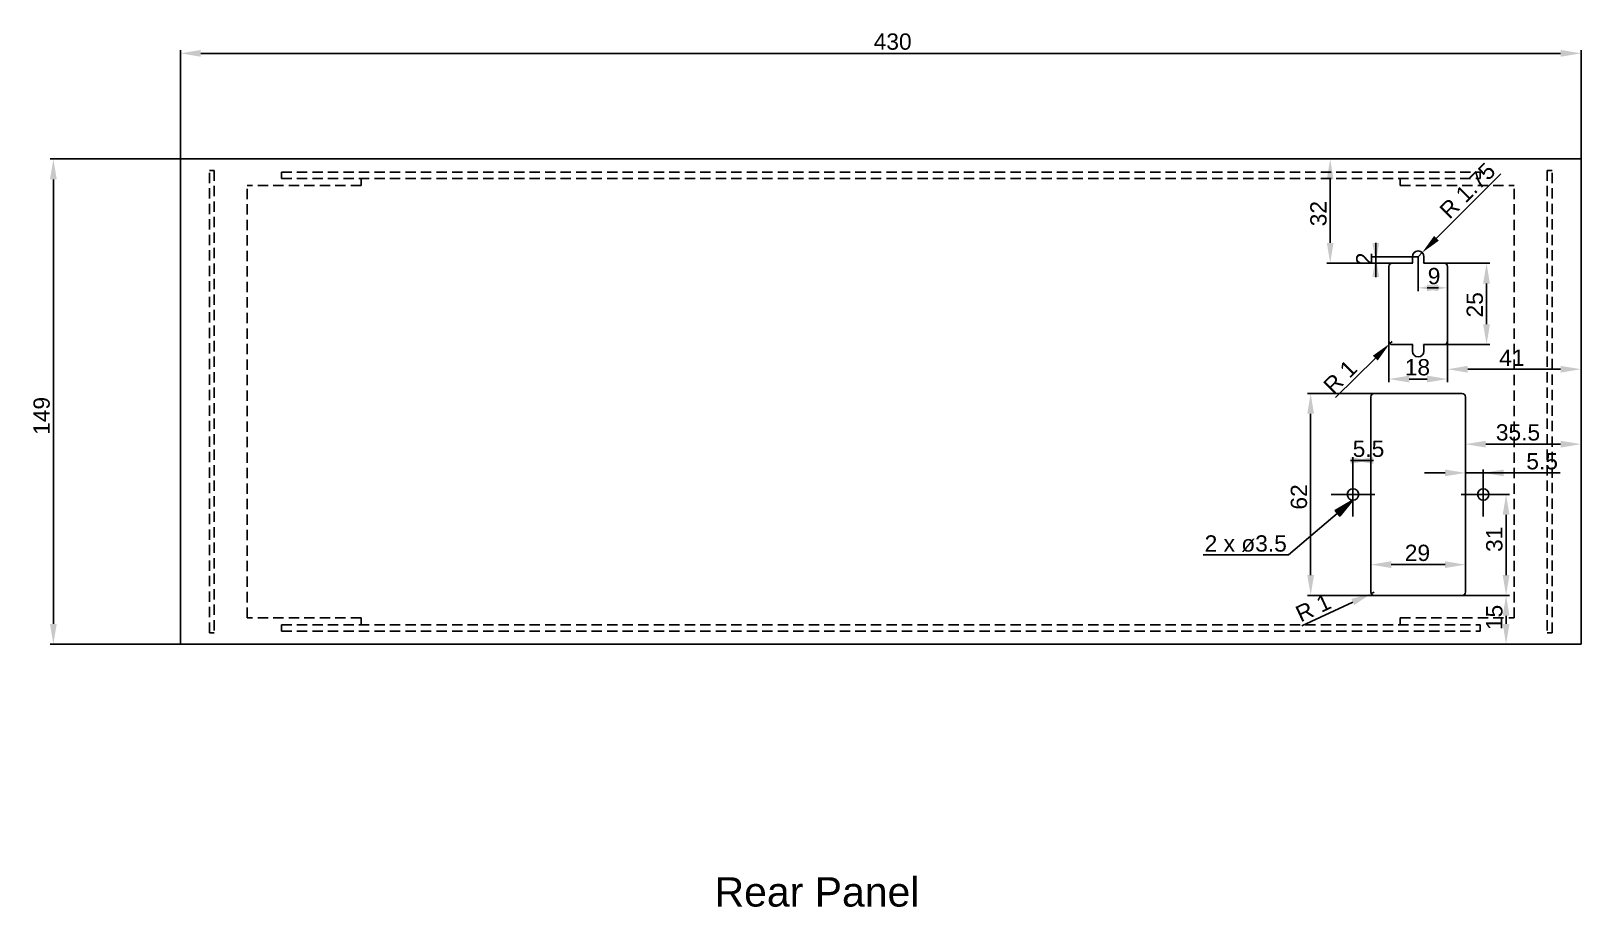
# Model space of a CAD drawing. Header units: millimetres. Extents: x 42 to 518, y 72 to 341.
import ezdxf
from ezdxf.enums import TextEntityAlignment as Align

# ---------------------------------------------------------------- set-up
doc = ezdxf.new("R2010")
doc.units = ezdxf.units.MM
doc.linetypes.add('DASHDOT', pattern=[11.176, 8.128, -1.524, 0, -1.524])
doc.linetypes.add('HIDDEN2', pattern=[4.7625, 3.175, -1.5875])
for name, color, linetype in [('外形線', 7, 'Continuous'), ('寸法', 7, 'Continuous'), ('軸', 5, 'DASHDOT')]:
    doc.layers.add(name, color=color, linetype=linetype)
doc.styles.add('VCDSTYLE10', font='Microsoft Sans Serif.ttf')
doc.dimstyles.new('VCDDIMSTYLE01', dxfattribs={"dimtxt": 5, "dimasz": 6.25, "dimexe": 1, "dimexo": 0, "dimgap": 1, "dimtad": 1, "dimdec": 5, "dimdsep": 46, "dimtxsty": 'VCDSTYLE10', "dimsah": 1, "dimcen": 0.09, "dimaunit": 1, "dimadec": 3, "dimazin": 2, "dimtfac": 1, "dimtdec": 4, "dimtmove": 0, "dimatfit": 0, "dimfxl": 1, "dimtolj": 1, "dimtzin": 0, "dimarcsym": 0})

# ---------------------------------------------------------------- blocks, each defined once
blk = doc.blocks.new('*D1')
at = {"layer": 'Defpoints', "color": 0}
for p in [(88, 301.56), (49, 152.56), (88, 152.56)]:
    blk.add_point(p, dxfattribs=at)
at = {"layer": '寸法', "color": 0, "lineweight": -2}
for p, q in [((88, 301.56), (48, 301.56)), ((49, 295.31), (49, 158.81)), ((88, 152.56), (48, 152.56))]:
    blk.add_line(p, q, dxfattribs=at)
at = {"layer": '寸法', "color": 0}
for points in [[(50.04, 295.31), (47.96, 295.31), (49, 301.56)], [(47.96, 158.81), (50.04, 158.81), (49, 152.56)]]:
    blk.add_solid(points, dxfattribs=at)
at = {"layer": '寸法', "color": 0, "insert": (45.41, 222.67), "char_height": 5, "attachment_point": 5, "rotation": 90, "style": 'VCDSTYLE10'}
blk.add_mtext('\\A1;149', dxfattribs=at)
blk = doc.blocks.new('*D2')
at = {"layer": 'Defpoints', "color": 0}
for p in [(518, 334), (88, 301.56), (518, 301.56)]:
    blk.add_point(p, dxfattribs=at)
at = {"layer": '寸法', "color": 0, "lineweight": -2}
for p, q in [((88, 301.56), (88, 335)), ((94.25, 334), (511.75, 334)), ((518, 301.56), (518, 335))]:
    blk.add_line(p, q, dxfattribs=at)
at = {"layer": '寸法', "color": 0}
for points in [[(94.25, 335.04), (94.25, 332.96), (88, 334)], [(511.75, 332.96), (511.75, 335.04), (518, 334)]]:
    blk.add_solid(points, dxfattribs=at)
at = {"layer": '寸法', "color": 0, "insert": (306.67, 337.58), "char_height": 5, "attachment_point": 5, "style": 'VCDSTYLE10'}
blk.add_mtext('\\A1;430', dxfattribs=at)
blk = doc.blocks.new('*D3')
at = {"layer": 'Defpoints', "color": 0}
for p in [(488, 198.56), (478.64, 167.56), (495, 167.56)]:
    blk.add_point(p, dxfattribs=at)
at = {"layer": '寸法', "color": 0, "lineweight": -2}
for p, q in [((488, 198.56), (496, 198.56)), ((495, 192.31), (495, 173.81)), ((478.64, 167.56), (496, 167.56))]:
    blk.add_line(p, q, dxfattribs=at)
at = {"layer": '寸法', "color": 0}
for points in [[(496.04, 192.31), (493.96, 192.31), (495, 198.56)], [(493.96, 173.81), (496.04, 173.81), (495, 167.56)]]:
    blk.add_solid(points, dxfattribs=at)
at = {"layer": '寸法', "color": 0, "insert": (491.42, 184.78), "char_height": 5, "attachment_point": 5, "rotation": 90, "style": 'VCDSTYLE10'}
blk.add_mtext('\\A1;31', dxfattribs=at)
blk = doc.blocks.new('*D4')
at = {"layer": 'Defpoints', "color": 0}
for p in [(488, 205.18), (482.5, 198.56), (488, 198.56)]:
    blk.add_point(p, dxfattribs=at)
at = {"layer": '寸法', "color": 0, "lineweight": -2}
for p, q in [((476.25, 205.18), (470, 205.18)), ((482.5, 198.56), (482.5, 206.18)), ((482.5, 205.18), (488, 205.18)), ((488, 198.56), (488, 206.18)), ((488, 205.18), (511.63, 205.18)), ((494.25, 205.18), (500.5, 205.18))]:
    blk.add_line(p, q, dxfattribs=at)
at = {"layer": '寸法', "color": 0}
for points in [[(476.25, 204.14), (476.25, 206.22), (482.5, 205.18)], [(494.25, 206.22), (494.25, 204.14), (488, 205.18)]]:
    blk.add_solid(points, dxfattribs=at)
at = {"layer": '寸法', "color": 0, "insert": (506.07, 208.72), "char_height": 5, "attachment_point": 5, "style": 'VCDSTYLE10'}
blk.add_mtext('\\A1;5.5', dxfattribs=at)
blk = doc.blocks.new('*D5')
at = {"layer": 'Defpoints', "color": 0}
for p in [(453.5, 209), (448, 198.56), (453.5, 198.56)]:
    blk.add_point(p, dxfattribs=at)
at = {"layer": '寸法', "color": 0, "lineweight": -2}
for p, q in [((448, 198.56), (448, 210)), ((453.5, 198.56), (453.5, 210)), ((454.25, 209), (447.25, 209))]:
    blk.add_line(p, q, dxfattribs=at)
at = {"layer": '寸法', "color": 0}
for points in [[(447.25, 207.96), (447.25, 210.04), (453.5, 209)], [(454.25, 210.04), (454.25, 207.96), (448, 209)]]:
    blk.add_solid(points, dxfattribs=at)
at = {"layer": '寸法', "color": 0, "insert": (452.76, 212.54), "char_height": 5, "attachment_point": 5, "style": 'VCDSTYLE10'}
blk.add_mtext('\\A1;5.5', dxfattribs=at)
blk = doc.blocks.new('*D6')
at = {"layer": 'Defpoints', "color": 0}
for p in [(473, 167.56), (473, 152.56), (495, 152.56)]:
    blk.add_point(p, dxfattribs=at)
at = {"layer": '寸法', "color": 0, "lineweight": -2}
for p, q in [((473, 167.56), (496, 167.56)), ((495, 161.31), (495, 158.81)), ((473, 152.56), (496, 152.56))]:
    blk.add_line(p, q, dxfattribs=at)
at = {"layer": '寸法', "color": 0}
for points in [[(496.04, 161.31), (493.96, 161.31), (495, 167.56)], [(493.96, 158.81), (496.04, 158.81), (495, 152.56)]]:
    blk.add_solid(points, dxfattribs=at)
at = {"layer": '寸法', "color": 0, "insert": (491.42, 160.78), "char_height": 5, "attachment_point": 5, "rotation": 90, "style": 'VCDSTYLE10'}
blk.add_mtext('\\A1;15', dxfattribs=at)
blk = doc.blocks.new('*D7')
at = {"layer": 'Defpoints', "color": 0}
for p in [(482.5, 211), (518, 214), (518, 209)]:
    blk.add_point(p, dxfattribs=at)
at = {"layer": '寸法', "color": 0, "lineweight": -2}
for p, q in [((482.5, 211), (482.5, 215)), ((518, 209), (518, 215)), ((488.75, 214), (511.75, 214))]:
    blk.add_line(p, q, dxfattribs=at)
at = {"layer": '寸法', "color": 0}
for points in [[(488.75, 215.04), (488.75, 212.96), (482.5, 214)], [(511.75, 212.96), (511.75, 215.04), (518, 214)]]:
    blk.add_solid(points, dxfattribs=at)
at = {"layer": '寸法', "color": 0, "insert": (498.65, 217.59), "char_height": 5, "attachment_point": 5, "style": 'VCDSTYLE10'}
blk.add_mtext('\\A1;35.5', dxfattribs=at)
blk = doc.blocks.new('#DIM')
at = {"layer": '寸法'}
for p, q in [((25.15, -1), (45, 15.81)), ((-1, -1), (25.15, -1))]:
    blk.add_line(p, q, dxfattribs=at)
blk.add_lwpolyline([(40.94, 10.93), (45, 15.81), (39.52, 12.61), (40.94, 10.93), (40.89, 11.48), (43.68, 14.69), (40.05, 12.47), (40.89, 11.48), (40.84, 12.03), (42.36, 13.57), (40.58, 12.33), (40.84, 12.03)], dxfattribs=at)
at = {"layer": '寸法', "style": 'VCDSTYLE10'}
blk.add_text('2 x ø3.5', height=5, dxfattribs=at).set_placement((12.07, 0), align=Align.CENTER)
blk = doc.blocks.new('*D9')
at = {"layer": 'Defpoints', "color": 0}
for p in [(453.59, 168.14), (454.5, 168.56)]:
    blk.add_point(p, dxfattribs=at)
at = {"layer": '寸法', "color": 0, "lineweight": -2}
for p, q in [((454.5, 168.56), (453.59, 168.14)), ((447.92, 165.51), (432.32, 158.26))]:
    blk.add_line(p, q, dxfattribs=at)
at = {"layer": '寸法', "color": 0}
blk.add_solid([(448.36, 164.56), (447.49, 166.45), (453.59, 168.14)], dxfattribs=at)
at = {"layer": '寸法', "color": 0, "insert": (435.79, 163.78), "char_height": 5, "attachment_point": 5, "rotation": 24.9183, "style": 'VCDSTYLE10'}
blk.add_mtext('\\A1;R 1', dxfattribs=at)
blk = doc.blocks.new('*D10')
at = {"layer": 'Defpoints', "color": 0}
for p in [(464, 229.56), (435, 167.56), (464, 167.56)]:
    blk.add_point(p, dxfattribs=at)
at = {"layer": '寸法', "color": 0, "lineweight": -2}
for p, q in [((464, 229.56), (434, 229.56)), ((435, 223.31), (435, 173.81)), ((464, 167.56), (434, 167.56))]:
    blk.add_line(p, q, dxfattribs=at)
at = {"layer": '寸法', "color": 0}
for points in [[(436.04, 223.31), (433.96, 223.31), (435, 229.56)], [(433.96, 173.81), (436.04, 173.81), (435, 167.56)]]:
    blk.add_solid(points, dxfattribs=at)
at = {"layer": '寸法', "color": 0, "insert": (431.42, 197.78), "char_height": 5, "attachment_point": 5, "rotation": 90, "style": 'VCDSTYLE10'}
blk.add_mtext('\\A1;62', dxfattribs=at)
blk = doc.blocks.new('*D11')
at = {"layer": 'Defpoints', "color": 0}
for p in [(453.5, 177), (482.5, 177), (482.5, 177)]:
    blk.add_point(p, dxfattribs=at)
at = {"layer": '寸法', "color": 0, "lineweight": -2}
for p, q in [((453.5, 177), (453.5, 178)), ((459.75, 177), (476.25, 177)), ((482.5, 177), (482.5, 178))]:
    blk.add_line(p, q, dxfattribs=at)
at = {"layer": '寸法', "color": 0}
for points in [[(459.75, 178.04), (459.75, 175.96), (453.5, 177)], [(476.25, 175.96), (476.25, 178.04), (482.5, 177)]]:
    blk.add_solid(points, dxfattribs=at)
at = {"layer": '寸法', "color": 0, "insert": (467.78, 180.59), "char_height": 5, "attachment_point": 5, "style": 'VCDSTYLE10'}
blk.add_mtext('\\A1;29', dxfattribs=at)
blk = doc.blocks.new('*D12')
at = {"layer": 'Defpoints', "color": 0}
for p in [(459, 254), (477, 253), (477, 234)]:
    blk.add_point(p, dxfattribs=at)
at = {"layer": '寸法', "color": 0, "lineweight": -2}
for p, q in [((459, 254), (459, 233)), ((477, 253), (477, 233)), ((465.25, 234), (470.75, 234))]:
    blk.add_line(p, q, dxfattribs=at)
at = {"layer": '寸法', "color": 0}
for points in [[(465.25, 235.04), (465.25, 232.96), (459, 234)], [(470.75, 232.96), (470.75, 235.04), (477, 234)]]:
    blk.add_solid(points, dxfattribs=at)
at = {"layer": '寸法', "color": 0, "insert": (467.78, 237.59), "char_height": 5, "attachment_point": 5, "style": 'VCDSTYLE10'}
blk.add_mtext('\\A1;18', dxfattribs=at)
blk = doc.blocks.new('*D13')
at = {"layer": 'Defpoints', "color": 0}
for p in [(477, 251), (518, 251), (518, 237)]:
    blk.add_point(p, dxfattribs=at)
at = {"layer": '寸法', "color": 0, "lineweight": -2}
for p, q in [((477, 251), (477, 236)), ((518, 251), (518, 236)), ((483.25, 237), (511.75, 237))]:
    blk.add_line(p, q, dxfattribs=at)
at = {"layer": '寸法', "color": 0}
for points in [[(483.25, 238.04), (483.25, 235.96), (477, 237)], [(511.75, 235.96), (511.75, 238.04), (518, 237)]]:
    blk.add_solid(points, dxfattribs=at)
at = {"layer": '寸法', "color": 0, "insert": (496.78, 240.54), "char_height": 5, "attachment_point": 5, "style": 'VCDSTYLE10'}
blk.add_mtext('\\A1;41', dxfattribs=at)
blk = doc.blocks.new('*D14')
at = {"layer": 'Defpoints', "color": 0}
for p in [(441, 301.56), (461, 301.56), (463.16, 269.56)]:
    blk.add_point(p, dxfattribs=at)
at = {"layer": '寸法', "color": 0, "lineweight": -2}
for p, q in [((461, 301.56), (440, 301.56)), ((441, 275.81), (441, 295.31)), ((463.16, 269.56), (440, 269.56))]:
    blk.add_line(p, q, dxfattribs=at)
at = {"layer": '寸法', "color": 0}
for points in [[(442.04, 295.31), (439.96, 295.31), (441, 301.56)], [(439.96, 275.81), (442.04, 275.81), (441, 269.56)]]:
    blk.add_solid(points, dxfattribs=at)
at = {"layer": '寸法', "color": 0, "insert": (437.42, 284.78), "char_height": 5, "attachment_point": 5, "rotation": 90, "style": 'VCDSTYLE10'}
blk.add_mtext('\\A1;32', dxfattribs=at)
blk = doc.blocks.new('*D15')
at = {"layer": 'Defpoints', "color": 0}
for p in [(468, 271.56), (477, 264), (477, 262)]:
    blk.add_point(p, dxfattribs=at)
at = {"layer": '寸法', "color": 0, "lineweight": -2}
for p, q in [((468, 271.56), (468, 261)), ((474.25, 262), (470.75, 262)), ((477, 264), (477, 261))]:
    blk.add_line(p, q, dxfattribs=at)
at = {"layer": '寸法', "color": 0}
for points in [[(474.25, 263.04), (474.25, 260.96), (468, 262)], [(470.75, 260.96), (470.75, 263.04), (477, 262)]]:
    blk.add_solid(points, dxfattribs=at)
at = {"layer": '寸法', "color": 0, "insert": (472.89, 265.58), "char_height": 5, "attachment_point": 5, "style": 'VCDSTYLE10'}
blk.add_mtext('\\A1;9', dxfattribs=at)
blk = doc.blocks.new('*D16')
at = {"layer": 'Defpoints', "color": 0}
for p in [(468, 271.56), (455, 269.56), (464, 269.56)]:
    blk.add_point(p, dxfattribs=at)
at = {"layer": '寸法', "color": 0, "lineweight": -2}
for p, q in [((468, 271.56), (454, 271.56)), ((455, 265.31), (455, 275.81)), ((464, 269.56), (454, 269.56))]:
    blk.add_line(p, q, dxfattribs=at)
at = {"layer": '寸法', "color": 0}
for points in [[(453.96, 275.81), (456.04, 275.81), (455, 269.56)], [(456.04, 265.31), (453.96, 265.31), (455, 271.56)]]:
    blk.add_solid(points, dxfattribs=at)
at = {"layer": '寸法', "color": 0, "insert": (451.46, 270.89), "char_height": 5, "attachment_point": 5, "rotation": 90, "style": 'VCDSTYLE10'}
blk.add_mtext('\\A1;2', dxfattribs=at)
blk = doc.blocks.new('*D17')
at = {"layer": 'Defpoints', "color": 0}
for p in [(468, 271.56), (469.23, 272.8)]:
    blk.add_point(p, dxfattribs=at)
at = {"layer": '寸法', "color": 0, "lineweight": -2}
for p, q in [((473.65, 277.23), (493.34, 297)), ((468, 271.56), (469.23, 272.8))]:
    blk.add_line(p, q, dxfattribs=at)
at = {"layer": '寸法', "color": 0}
blk.add_solid([(472.91, 277.97), (474.38, 276.5), (469.23, 272.8)], dxfattribs=at)
at = {"layer": '寸法', "color": 0, "insert": (483.16, 291.86), "char_height": 5, "attachment_point": 5, "rotation": 45.115, "style": 'VCDSTYLE10'}
blk.add_mtext('\\A1;R 1.75', dxfattribs=at)
blk = doc.blocks.new('*D18')
at = {"layer": 'Defpoints', "color": 0}
for p in [(459.29, 244.86), (460, 245.56)]:
    blk.add_point(p, dxfattribs=at)
at = {"layer": '寸法', "color": 0, "lineweight": -2}
for p, q in [((460, 245.56), (459.29, 244.86)), ((454.87, 240.44), (442.68, 228.29))]:
    blk.add_line(p, q, dxfattribs=at)
at = {"layer": '寸法', "color": 0}
blk.add_solid([(455.6, 239.7), (454.13, 241.18), (459.29, 244.86)], dxfattribs=at)
at = {"layer": '寸法', "color": 0, "insert": (444.06, 234.66), "char_height": 5, "attachment_point": 5, "rotation": 44.936, "style": 'VCDSTYLE10'}
blk.add_mtext('\\A1;R 1', dxfattribs=at)
blk = doc.blocks.new('*D19')
at = {"layer": 'Defpoints', "color": 0}
for p in [(474, 269.56), (474, 244.56), (489, 244.56)]:
    blk.add_point(p, dxfattribs=at)
at = {"layer": '寸法', "color": 0, "lineweight": -2}
for p, q in [((474, 269.56), (490, 269.56)), ((489, 263.31), (489, 250.81)), ((474, 244.56), (490, 244.56))]:
    blk.add_line(p, q, dxfattribs=at)
at = {"layer": '寸法', "color": 0}
for points in [[(490.04, 263.31), (487.96, 263.31), (489, 269.56)], [(487.96, 250.81), (490.04, 250.81), (489, 244.56)]]:
    blk.add_solid(points, dxfattribs=at)
at = {"layer": '寸法', "color": 0, "insert": (485.42, 256.78), "char_height": 5, "attachment_point": 5, "rotation": 90, "style": 'VCDSTYLE10'}
blk.add_mtext('\\A1;25', dxfattribs=at)

msp = doc.modelspace()

# ---------------------------------------------------------------- linework, layer by layer
at = {"color": 2}
for p, q in [((88, 301.562821), (518, 301.562821)), ((88, 152.562821), (88, 301.562821)), ((518, 301.562821), (518, 152.562821)), ((466.25, 271.562821), (466.25, 270.062821)), ((469.75, 270.062821), (469.75, 271.562821)), ((459, 268.562821), (459, 245.562821)), ((466.322949, 269.562821), (460, 269.562821)), ((476, 269.562821), (469.677051, 269.562821)), ((477, 245.562821), (477, 268.562821)), ((460, 244.562821), (466.322949, 244.562821)), ((466.25, 244.062821), (466.25, 242.562821)), ((469.677051, 244.562821), (476, 244.562821)), ((469.75, 242.562821), (469.75, 244.062821)), ((453.5, 228.562821), (453.5, 168.562821)), ((481.5, 229.562821), (454.5, 229.562821)), ((482.5, 168.562821), (482.5, 228.562821)), ((454.5, 167.562821), (481.5, 167.562821)), ((518, 152.562821), (88, 152.562821))]:
    msp.add_line(p, q, dxfattribs=at)
at = {"color": 5}
for p, q in [((88, 301.562821), (88, 152.562821)), ((88, 301.562821), (518, 301.562821)), ((518, 301.562821), (518, 152.562821)), ((88, 152.562821), (518, 152.562821))]:
    msp.add_line(p, q, dxfattribs=at)
at = {"color": 5, "linetype": 'HIDDEN2'}
for p, q in [((98.4, 298.062821), (96.9, 298.062821)), ((96.9, 156.062821), (96.9, 298.062821)), ((98.4, 298.062821), (98.4, 156.062821)), ((119, 297.562821), (119, 295.562821)), ((119, 297.562821), (487, 297.562821)), ((119, 295.562821), (487, 295.562821)), ((487, 297.562821), (487, 295.562821)), ((507.6, 298.062821), (509.1, 298.062821)), ((507.6, 298.062821), (507.6, 156.062821)), ((509.1, 156.062821), (509.1, 298.062821)), ((119, 156.562821), (119, 158.562821)), ((119, 158.562821), (487, 158.562821)), ((487, 156.562821), (487, 158.562821)), ((98.4, 156.062821), (96.9, 156.062821)), ((119, 156.562821), (487, 156.562821)), ((507.6, 156.062821), (509.1, 156.062821))]:
    msp.add_line(p, q, dxfattribs=at)
at = {"color": 6, "linetype": 'HIDDEN2'}
for p, q in [((143.5, 293.462821), (143.5, 295.462821)), ((462.5, 293.462821), (462.5, 295.462821)), ((108.5, 160.662821), (108.5, 293.462821)), ((143.5, 293.462821), (108.5, 293.462821)), ((462.5, 293.462821), (497.5, 293.462821)), ((497.5, 160.662821), (497.5, 293.462821)), ((143.5, 160.662821), (108.5, 160.662821)), ((143.5, 160.662821), (143.5, 158.662821)), ((462.5, 160.662821), (462.5, 158.662821)), ((462.5, 160.662821), (497.5, 160.662821))]:
    msp.add_line(p, q, dxfattribs=at)
at = {"color": 2}
for centre in [(448, 198.562821), (488, 198.562821)]:
    msp.add_circle(centre, 1.75, dxfattribs=at)
for centre, radius, start, end in [((468, 271.562821), 1.75, 0, 180), ((460, 268.562821), 1, 90, 180), ((468, 270.062821), 1.75, 180, 196.6015496), ((468, 270.062821), 1.75, 343.3984504, 0), ((476, 268.562821), 1, 0, 90), ((460, 245.562821), 1, 180, 270), ((468, 244.062821), 1.75, 163.3984504, 180), ((468, 244.062821), 1.75, 0, 16.6015496), ((476, 245.562821), 1, 270, 0), ((468, 242.562821), 1.75, 180, 0), ((454.5, 228.562821), 1, 90, 180), ((481.5, 228.562821), 1, 0, 90), ((454.5, 168.562821), 1, 180, 270), ((481.5, 168.562821), 1, 270, 0)]:
    msp.add_arc(centre, radius, start, end, dxfattribs=at)
at = {"layer": '軸'}
for p, q in [((448, 198.562821), (448, 205.312821)), ((488, 198.562821), (488, 205.312821)), ((448, 198.562821), (441.25, 198.562821)), ((448, 198.562821), (448, 191.812821)), ((448, 198.562821), (454.75, 198.562821)), ((488, 198.562821), (481.25, 198.562821)), ((488, 198.562821), (488, 191.812821)), ((488, 198.562821), (494.75, 198.562821))]:
    msp.add_line(p, q, dxfattribs=at)

# ---------------------------------------------------------------- block references
at = {"layer": '寸法'}
msp.add_blockref('#DIM', (403, 181), dxfattribs=at)

# ---------------------------------------------------------------- texts
at = {"layer": '外形線', "style": 'VCDSTYLE10'}
msp.add_text('Rear Panel', height=9, dxfattribs=at).set_placement((252, 72))

# ---------------------------------------------------------------- dimensions: what is measured, and where the dimension line sits
at = {"layer": '寸法'}
for base, p1, p2, override, picture, middle in [((518, 334), (88, 301.562821), (518, 301.562821), {"dimdec": 3}, '*D2', (306.671339, 334)), ((477, 234), (459, 254), (477, 253), {"dimdec": 4}, '*D12', (467.780893, 234)), ((518, 237), (477, 251), (518, 251), {"dimdec": 4}, '*D13', (496.780893, 237)), ((518, 214), (482.5, 211), (518, 209), {"dimdec": 4}, '*D7', (498.647053, 214)), ((482.5, 177), (453.5, 177), (482.5, 177), {"dimdec": 4}, '*D11', (467.780893, 177))]:
    dim = msp.add_linear_dim(base=base, p1=p1, p2=p2, dimstyle='VCDDIMSTYLE01', override=override, dxfattribs=at)
    dim.commit()
    dim.dimension.update_dxf_attribs({"geometry": picture, "text_midpoint": middle, "dimtype": 160})
for base, p1, p2, override, picture, middle in [((49, 152.562821), (88, 301.562821), (88, 152.562821), {"dimdec": 3}, '*D1', (49, 222.671339)), ((441, 301.562821), (463.161475, 269.562821), (461, 301.562821), {"dimdec": 4}, '*D14', (441, 284.780893)), ((489, 244.562821), (474, 269.562821), (474, 244.562821), {"dimdec": 4}, '*D19', (489, 256.780893)), ((435, 167.562821), (464, 229.562821), (464, 167.562821), {"dimdec": 4}, '*D10', (435, 197.780893)), ((495, 167.562821), (488, 198.562821), (478.64145, 167.562821), {"dimdec": 4}, '*D3', (495, 184.780893)), ((495, 152.562821), (473, 167.562821), (473, 152.562821), {"dimdec": 4}, '*D6', (495, 160.780893))]:
    dim = msp.add_linear_dim(base=base, p1=p1, p2=p2, angle=90, dimstyle='VCDDIMSTYLE01', override=override, dxfattribs=at)
    dim.commit()
    dim.dimension.update_dxf_attribs({"geometry": picture, "text_midpoint": middle, "dimtype": 160})
for center, mpoint, picture, middle in [((468, 271.562821), (469.23495, 272.80274), '*D17', (485.696833, 289.330857)), ((460, 245.562821), (459.292104, 244.856504), '*D18', (446.564133, 232.156931)), ((454.5, 168.562821), (453.593091, 168.141495), '*D9', (437.286864, 160.56605))]:
    dim = msp.add_radius_dim(center=center, mpoint=mpoint, dimstyle='VCDDIMSTYLE01', override={"dimpost": 'R <>'}, dxfattribs=at)
    dim.commit()
    dim.dimension.update_dxf_attribs({"geometry": picture, "text_midpoint": middle, "dimtype": 164})
dim = msp.add_linear_dim(base=(455, 269.562821), p1=(468, 271.562821), p2=(464, 269.562821), angle=90, dimstyle='VCDDIMSTYLE01', dxfattribs=at)
dim.commit()
dim.dimension.update_dxf_attribs({"geometry": '*D16', "text_midpoint": (455, 270.890446), "dimtype": 160})
for base, p1, p2, picture, middle in [((477, 262), (468, 271.562821), (477, 264), '*D15', (472.890446, 262)), ((453.5, 209), (448, 198.562821), (453.5, 198.562821), '*D5', (452.756607, 209)), ((488, 205.178308), (482.5, 198.562821), (488, 198.562821), '*D4', (506.0675, 205.178308))]:
    dim = msp.add_linear_dim(base=base, p1=p1, p2=p2, dimstyle='VCDDIMSTYLE01', dxfattribs=at)
    dim.commit()
    dim.dimension.update_dxf_attribs({"geometry": picture, "text_midpoint": middle, "dimtype": 160})

doc.saveas('drawing.dxf')
